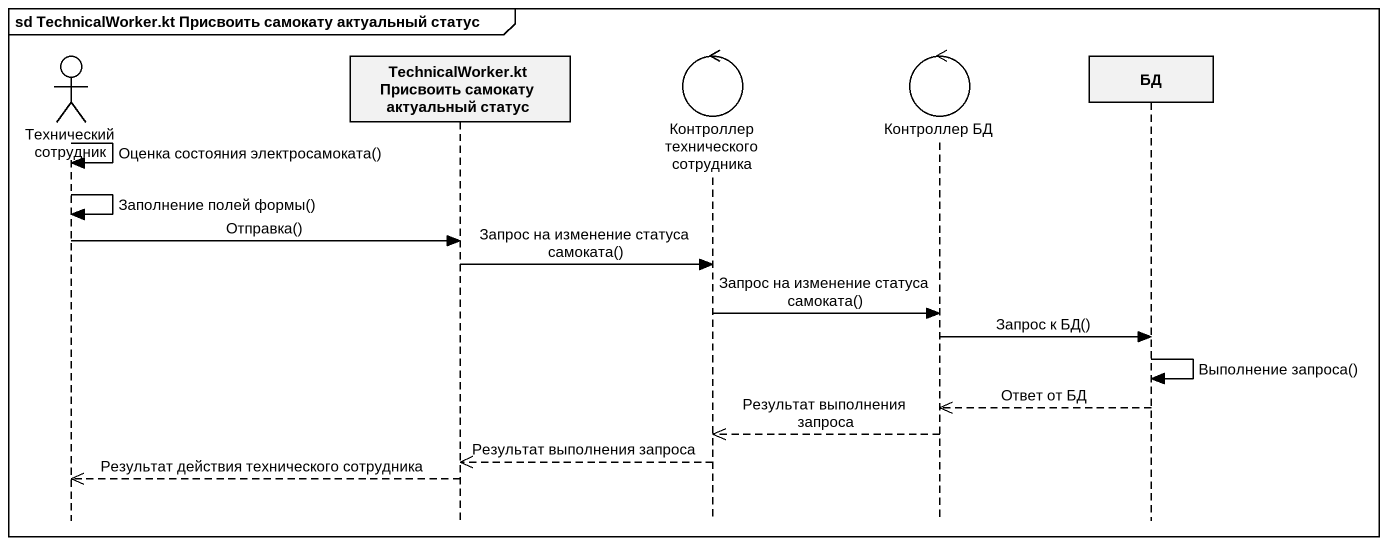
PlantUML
@startuml
mainframe sd TechnicalWorker.kt Присвоить самокату актуальный статус
hide footbox
actor "Технический сотрудник" as Технический_сотрудник
participant "TechnicalWorker.kt Присвоить самокату актуальный статус" as TechnicalWorker_kt
control "Контроллер технического сотрудника" as Контроллер_технического
control "Контроллер БД" as Контроллер_БД
participant БД

Технический_сотрудник -> Технический_сотрудник : Оценка состояния электросамоката()
Технический_сотрудник -> Технический_сотрудник : Заполнение полей формы()
Технический_сотрудник -> TechnicalWorker_kt : Отправка()
TechnicalWorker_kt -> Контроллер_технического : Запрос на изменение статуса самоката()
Контроллер_технического -> Контроллер_БД : Запрос на изменение статуса самоката()
Контроллер_БД -> БД : Запрос к БД()
БД -> БД : Выполнение запроса()
БД -->> Контроллер_БД : Ответ от БД
Контроллер_БД -->> Контроллер_технического : Результат выполнения запроса
Контроллер_технического -->> TechnicalWorker_kt : Результат выполнения запроса
TechnicalWorker_kt -->> Технический_сотрудник : Результат действия технического сотрудника
@enduml
